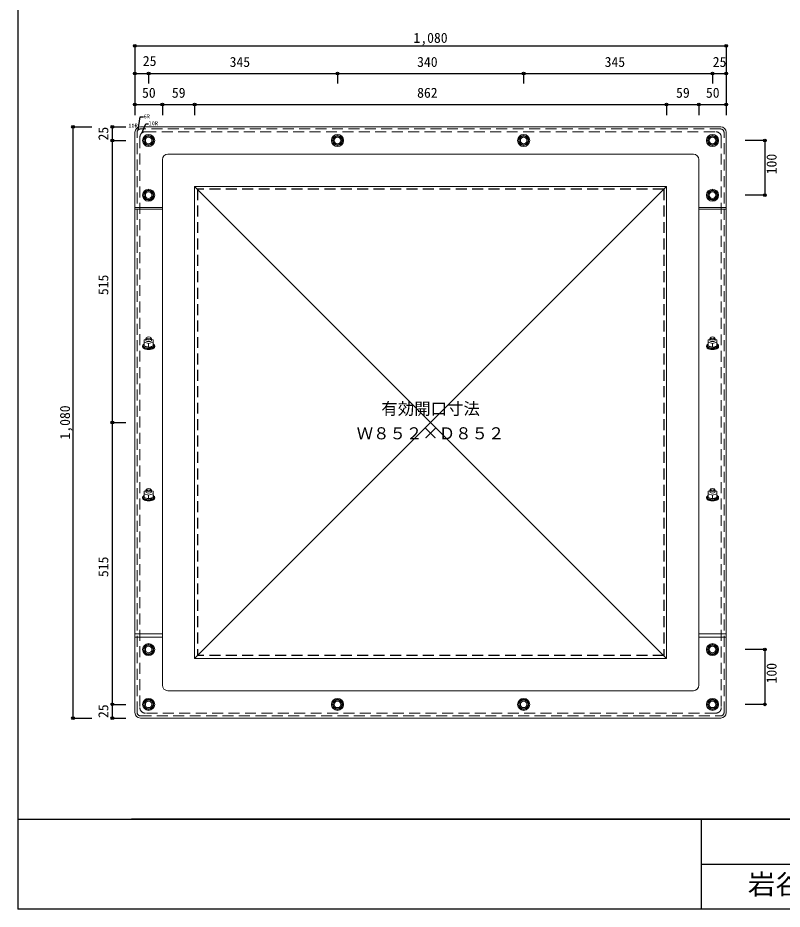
# Model space of a CAD drawing. Units: millimetres at full size, sheet at 1:10. Extents: x -4421 to 4043, y -1481 to 1279.
# Drawn here: x 43 to 1439, y -1481 to 147 of the extents above; entities that cross this region are included whole.
import ezdxf
from ezdxf.enums import TextEntityAlignment as Align

# ---------------------------------------------------------------- set-up
doc = ezdxf.new("R2010")
doc.units = ezdxf.units.MM
doc.header["$LTSCALE"] = 10
doc.header["$PDMODE"] = 32
doc.header["$PDSIZE"] = 5
doc.linetypes.add('DASHED2', pattern=[3, 2, -1])
doc.layers.add('0-0_FRP', color=7, linetype='Continuous', lineweight=18)
for name, color, linetype in [('0-3_開口寸法', 3, 'DASHED2'), ('0-8_FRP寸法', 3, 'Continuous'), ('0-F_図面枠', 7, 'Continuous')]:
    doc.layers.add(name, color=color, linetype=linetype)
doc.styles.add('ＭＳ ゴシック', font='')
doc.styles.get('ＭＳ ゴシック').set_extended_font_data('MS Gothic')

msp = doc.modelspace()

# ---------------------------------------------------------------- linework, layer by layer
at = {"layer": '0-0_FRP', "color": 4}
for p, q in [((256.89, -1121.86), (256.89, -61.86)), ((1326.89, -51.86), (266.89, -51.86)), ((1336.89, -1121.86), (1336.89, -61.86)), ((285.42, -84.06), (285.87, -84.99)), ((286.08, -83.68), (286.53, -84.63)), ((286.26, -83.57), (286.8, -84.46)), ((630.42, -84.06), (630.87, -84.99)), ((631.08, -83.68), (631.53, -84.63)), ((631.26, -83.57), (631.8, -84.46)), ((970.42, -84.06), (970.87, -84.99)), ((971.08, -83.68), (971.53, -84.63)), ((971.26, -83.57), (971.8, -84.46)), ((1315.42, -84.06), (1315.87, -84.99)), ((1316.08, -83.68), (1316.53, -84.63)), ((1316.26, -83.57), (1316.8, -84.46)), ((306.89, -1071.86), (306.89, -111.86)), ((1276.89, -101.86), (316.89, -101.86)), ((1286.89, -1071.86), (1286.89, -111.86)), ((365.89, -1022.86), (365.89, -160.86)), ((365.89, -160.86), (1227.89, -1022.86)), ((1227.89, -160.86), (365.89, -160.86)), ((784.6, -604.15), (1227.89, -160.86)), ((1227.89, -1022.86), (1227.89, -161)), ((285.42, -184.06), (285.87, -184.99)), ((286.08, -183.68), (286.53, -184.63)), ((286.26, -183.57), (286.8, -184.46)), ((1315.42, -184.06), (1315.87, -184.99)), ((1316.08, -183.68), (1316.53, -184.63)), ((1316.26, -183.57), (1316.8, -184.46)), ((306.89, -199.34), (256.89, -199.34)), ((306.89, -202.18), (256.89, -202.18)), ((1336.89, -199.34), (1286.89, -199.34)), ((1336.89, -202.18), (1286.89, -202.18)), ((272.84, -449.92), (272.84, -452.12)), ((285.61, -453.89), (285.31, -453.58)), ((285.61, -453.89), (285.36, -456.15)), ((286.83, -455.77), (285.54, -454.56)), ((287.07, -453.49), (286.68, -453.18)), ((287.07, -453.49), (286.83, -455.77)), ((290.94, -452.12), (290.94, -449.92)), ((1302.84, -449.92), (1302.84, -452.12)), ((1315.61, -453.89), (1315.31, -453.58)), ((1315.61, -453.89), (1315.36, -456.15)), ((1316.83, -455.77), (1315.54, -454.56)), ((1317.07, -453.49), (1316.68, -453.18)), ((1317.07, -453.49), (1316.83, -455.77)), ((1320.94, -452.12), (1320.94, -449.92)), ((365.89, -1022.86), (784.6, -604.15)), ((272.84, -726.58), (272.84, -728.78)), ((285.61, -730.56), (285.31, -730.24)), ((285.61, -730.56), (285.36, -732.81)), ((286.83, -732.44), (285.54, -731.23)), ((287.07, -730.16), (286.68, -729.84)), ((287.07, -730.16), (286.83, -732.44)), ((290.94, -728.78), (290.94, -726.58)), ((1302.84, -726.58), (1302.84, -728.78)), ((1315.61, -730.56), (1315.31, -730.24)), ((1315.61, -730.56), (1315.36, -732.81)), ((1316.83, -732.44), (1315.54, -731.23)), ((1317.07, -730.16), (1316.68, -729.84)), ((1317.07, -730.16), (1316.83, -732.44)), ((1320.94, -728.78), (1320.94, -726.58)), ((256.89, -977.74), (306.89, -977.74)), ((306.89, -984.38), (256.89, -984.38)), ((1336.89, -977.74), (1286.89, -977.74)), ((1336.89, -984.38), (1286.89, -984.38)), ((285.42, -1014.06), (285.87, -1014.99)), ((286.08, -1013.68), (286.53, -1014.63)), ((286.26, -1013.57), (286.8, -1014.46)), ((1227.89, -1022.86), (365.89, -1022.86)), ((1315.42, -1014.06), (1315.87, -1014.99)), ((1316.08, -1013.68), (1316.53, -1014.63)), ((1316.26, -1013.57), (1316.8, -1014.46)), ((1276.89, -1081.86), (316.89, -1081.86)), ((285.42, -1114.06), (285.87, -1114.99)), ((286.08, -1113.68), (286.53, -1114.63)), ((286.26, -1113.57), (286.8, -1114.46)), ((630.42, -1114.06), (630.87, -1114.99)), ((631.08, -1113.68), (631.53, -1114.63)), ((631.26, -1113.57), (631.8, -1114.46)), ((970.42, -1114.06), (970.87, -1114.99)), ((971.08, -1113.68), (971.53, -1114.63)), ((971.26, -1113.57), (971.8, -1114.46)), ((1315.42, -1114.06), (1315.87, -1114.99)), ((1316.08, -1113.68), (1316.53, -1114.63)), ((1316.26, -1113.57), (1316.8, -1114.46)), ((266.89, -1131.86), (1326.89, -1131.86))]:
    msp.add_line(p, q, dxfattribs=at)
at = {"layer": '0-0_FRP', "linetype": 'DASHED2'}
for p, q in [((260.89, -1121.86), (260.89, -61.86)), ((1326.89, -55.86), (266.89, -55.86)), ((275.89, -60.86), (1317.89, -60.86)), ((1332.89, -1121.86), (1332.89, -62)), ((265.89, -70.86), (265.89, -1112.86)), ((1327.89, -71), (1327.89, -1112.86)), ((1317.89, -1122.86), (275.89, -1122.86)), ((266.89, -1127.86), (1326.89, -1127.86))]:
    msp.add_line(p, q, dxfattribs=at)
at = {"layer": '0-0_FRP'}
for p, q in [((276.89, -438.82), (276.89, -441.99)), ((277.68, -437.54), (278.94, -436.6)), ((284.84, -436.6), (286.1, -437.54)), ((286.89, -438.82), (286.89, -441.99)), ((1306.89, -438.82), (1306.89, -441.99)), ((1307.68, -437.54), (1308.94, -436.6)), ((1314.84, -436.6), (1316.1, -437.54)), ((1316.89, -438.82), (1316.89, -441.99)), ((273.89, -440.91), (276.89, -440.04)), ((273.89, -440.91), (273.89, -445.57)), ((273.89, -445.57), (273.89, -447.59)), ((273.89, -447.59), (273.89, -452.24)), ((273.89, -452.24), (281.89, -454.57)), ((281.89, -447.89), (281.89, -454.57)), ((281.89, -454.57), (285.31, -453.58)), ((285.31, -453.58), (289.89, -452.24)), ((286.89, -440.04), (289.89, -440.91)), ((289.89, -440.91), (289.89, -445.57)), ((289.89, -445.57), (289.89, -447.59)), ((289.89, -447.59), (289.89, -452.24)), ((1303.89, -440.91), (1306.89, -440.04)), ((1303.89, -440.91), (1303.89, -445.57)), ((1303.89, -445.57), (1303.89, -447.59)), ((1303.89, -447.59), (1303.89, -452.24)), ((1303.89, -452.24), (1311.89, -454.57)), ((1311.89, -447.89), (1311.89, -454.57)), ((1311.89, -454.57), (1315.31, -453.58)), ((1315.31, -453.58), (1319.89, -452.24)), ((1316.89, -440.04), (1319.89, -440.91)), ((1319.89, -440.91), (1319.89, -445.57)), ((1319.89, -445.57), (1319.89, -447.59)), ((1319.89, -447.59), (1319.89, -452.24)), ((276.89, -715.48), (276.89, -718.66)), ((277.68, -714.21), (278.94, -713.27)), ((284.84, -713.27), (286.1, -714.21)), ((286.89, -715.48), (286.89, -718.66)), ((1306.89, -715.48), (1306.89, -718.66)), ((1307.68, -714.21), (1308.94, -713.27)), ((1314.84, -713.27), (1316.1, -714.21)), ((1316.89, -715.48), (1316.89, -718.66)), ((273.89, -717.58), (276.89, -716.71)), ((273.89, -717.58), (273.89, -722.23)), ((273.89, -722.23), (273.89, -724.26)), ((273.89, -724.26), (273.89, -728.91)), ((273.89, -728.91), (281.89, -731.24)), ((281.89, -724.56), (281.89, -731.24)), ((281.89, -731.24), (285.31, -730.24)), ((285.31, -730.24), (289.89, -728.91)), ((286.89, -716.71), (289.89, -717.58)), ((289.89, -717.58), (289.89, -722.23)), ((289.89, -722.23), (289.89, -724.26)), ((289.89, -724.26), (289.89, -728.91)), ((1303.89, -717.58), (1306.89, -716.71)), ((1303.89, -717.58), (1303.89, -722.23)), ((1303.89, -722.23), (1303.89, -724.26)), ((1303.89, -724.26), (1303.89, -728.91)), ((1303.89, -728.91), (1311.89, -731.24)), ((1311.89, -724.56), (1311.89, -731.24)), ((1311.89, -731.24), (1315.31, -730.24)), ((1315.31, -730.24), (1319.89, -728.91)), ((1316.89, -716.71), (1319.89, -717.58)), ((1319.89, -717.58), (1319.89, -722.23)), ((1319.89, -722.23), (1319.89, -724.26)), ((1319.89, -724.26), (1319.89, -728.91))]:
    msp.add_line(p, q, dxfattribs=at)
at = {"layer": '0-0_FRP', "color": 3}
for p, q in [((270.89, -452.12), (270.89, -453.53)), ((292.89, -452.12), (292.89, -453.53)), ((1300.89, -452.12), (1300.89, -453.53)), ((1322.89, -452.12), (1322.89, -453.53)), ((270.89, -728.78), (270.89, -730.19)), ((292.89, -728.78), (292.89, -730.19)), ((1300.89, -728.78), (1300.89, -730.19)), ((1322.89, -728.78), (1322.89, -730.19))]:
    msp.add_line(p, q, dxfattribs=at)
at = {"layer": '0-0_FRP'}
for points in [[(273.89, -72.24), (273.89, -81.48), (281.89, -86.1), (289.89, -81.48), (289.89, -72.24), (281.89, -67.62)], [(618.89, -72.24), (618.89, -81.48), (626.89, -86.1), (634.89, -81.48), (634.89, -72.24), (626.89, -67.62)], [(958.89, -72.24), (958.89, -81.48), (966.89, -86.1), (974.89, -81.48), (974.89, -72.24), (966.89, -67.62)], [(1303.89, -72.24), (1303.89, -81.48), (1311.89, -86.1), (1319.89, -81.48), (1319.89, -72.24), (1311.89, -67.62)], [(273.89, -172.24), (273.89, -181.48), (281.89, -186.1), (289.89, -181.48), (289.89, -172.24), (281.89, -167.62)], [(1303.89, -172.24), (1303.89, -181.48), (1311.89, -186.1), (1319.89, -181.48), (1319.89, -172.24), (1311.89, -167.62)], [(273.89, -1002.24), (273.89, -1011.48), (281.89, -1016.1), (289.89, -1011.48), (289.89, -1002.24), (281.89, -997.62)], [(1303.89, -1002.24), (1303.89, -1011.48), (1311.89, -1016.1), (1319.89, -1011.48), (1319.89, -1002.24), (1311.89, -997.62)], [(273.89, -1102.24), (273.89, -1111.48), (281.89, -1116.1), (289.89, -1111.48), (289.89, -1102.24), (281.89, -1097.62)], [(618.89, -1102.24), (618.89, -1111.48), (626.89, -1116.1), (634.89, -1111.48), (634.89, -1102.24), (626.89, -1097.62)], [(958.89, -1102.24), (958.89, -1111.48), (966.89, -1116.1), (974.89, -1111.48), (974.89, -1102.24), (966.89, -1097.62)], [(1303.89, -1102.24), (1303.89, -1111.48), (1311.89, -1116.1), (1319.89, -1111.48), (1319.89, -1102.24), (1311.89, -1097.62)]]:
    msp.add_lwpolyline(points, close=True, dxfattribs=at)
for points in [[(273.89, -445.57), (281.89, -447.89), (289.89, -445.57)], [(1303.89, -445.57), (1311.89, -447.89), (1319.89, -445.57)], [(273.89, -722.23), (281.89, -724.56), (289.89, -722.23)], [(1303.89, -722.23), (1311.89, -724.56), (1319.89, -722.23)]]:
    msp.add_lwpolyline(points, dxfattribs=at)
at = {"layer": '0-0_FRP', "color": 3}
for centre in [(281.89, -76.86), (626.89, -76.86), (966.89, -76.86), (1311.89, -76.86), (281.89, -176.86), (1311.89, -176.86), (281.89, -1006.86), (1311.89, -1006.86), (281.89, -1106.86), (626.89, -1106.86), (966.89, -1106.86), (1311.89, -1106.86)]:
    msp.add_circle(centre, 11, dxfattribs=at)
at = {"layer": '0-0_FRP'}
for centre, radius in [((281.89, -76.86), 8), ((281.89, -76.86), 6), ((626.89, -76.86), 8), ((626.89, -76.86), 6), ((966.89, -76.86), 8), ((966.89, -76.86), 6), ((1311.89, -76.86), 8), ((1311.89, -76.86), 6), ((281.89, -176.86), 8), ((281.89, -176.86), 6), ((1311.89, -176.86), 8), ((1311.89, -176.86), 6), ((281.89, -1006.86), 8), ((281.89, -1006.86), 6), ((1311.89, -1006.86), 8), ((1311.89, -1006.86), 6), ((281.89, -1106.86), 8), ((281.89, -1106.86), 6), ((626.89, -1106.86), 8), ((626.89, -1106.86), 6), ((966.89, -1106.86), 8), ((966.89, -1106.86), 6), ((1311.89, -1106.86), 8), ((1311.89, -1106.86), 6)]:
    msp.add_circle(centre, radius, dxfattribs=at)
at = {"layer": '0-0_FRP', "color": 4}
for centre, radius, start, end in [((266.89, -61.86), 10, 90, 180), ((1326.89, -61.86), 10, 0, 90), ((281.89, -76.86), 9.05, 152.126, 207.874), ((281.89, -76.86), 9.05, 92.126, 147.874), ((281.89, -76.86), 9.05, 32.126, 87.874), ((281.89, -76.86), 9.05, 332.126, 27.874), ((626.89, -76.86), 9.05, 152.126, 207.874), ((626.89, -76.86), 9.05, 92.126, 147.874), ((626.89, -76.86), 9.05, 32.126, 87.874), ((626.89, -76.86), 9.05, 332.126, 27.874), ((966.89, -76.86), 9.05, 152.126, 207.874), ((966.89, -76.86), 9.05, 92.126, 147.874), ((966.89, -76.86), 9.05, 32.126, 87.874), ((966.89, -76.86), 9.05, 332.126, 27.874), ((1311.89, -76.86), 9.05, 152.126, 207.874), ((1311.89, -76.86), 9.05, 92.126, 147.874), ((1311.89, -76.86), 9.05, 32.126, 87.874), ((1311.89, -76.86), 9.05, 332.126, 27.874), ((281.89, -76.86), 9.05, 212.126, 267.874), ((281.89, -76.86), 9.05, 272.126, 296.08378), ((281.89, -76.86), 9.05, 300.86525, 327.874), ((626.89, -76.86), 9.05, 212.126, 267.874), ((626.89, -76.86), 9.05, 272.126, 296.08378), ((626.89, -76.86), 9.05, 300.86525, 327.874), ((966.89, -76.86), 9.05, 212.126, 267.874), ((966.89, -76.86), 9.05, 272.126, 296.08378), ((966.89, -76.86), 9.05, 300.86525, 327.874), ((1311.89, -76.86), 9.05, 212.126, 267.874), ((1311.89, -76.86), 9.05, 272.126, 296.08378), ((1311.89, -76.86), 9.05, 300.86525, 327.874), ((316.89, -111.86), 10, 90, 180), ((1276.89, -111.86), 10, 0, 90), ((281.89, -176.86), 9.05, 152.126, 207.874), ((281.89, -176.86), 9.05, 92.126, 147.874), ((281.89, -176.86), 9.05, 32.126, 87.874), ((281.89, -176.86), 9.05, 332.126, 27.874), ((1311.89, -176.86), 9.05, 152.126, 207.874), ((1311.89, -176.86), 9.05, 92.126, 147.874), ((1311.89, -176.86), 9.05, 32.126, 87.874), ((1311.89, -176.86), 9.05, 332.126, 27.874), ((281.89, -176.86), 9.05, 212.126, 267.874), ((281.89, -176.86), 9.05, 272.126, 296.08378), ((281.89, -176.86), 9.05, 300.86525, 327.874), ((1311.89, -176.86), 9.05, 212.126, 267.874), ((1311.89, -176.86), 9.05, 272.126, 296.08378), ((1311.89, -176.86), 9.05, 300.86525, 327.874), ((281.89, -1006.86), 9.05, 152.126, 207.874), ((281.89, -1006.86), 9.05, 92.126, 147.874), ((281.89, -1006.86), 9.05, 32.126, 87.874), ((281.89, -1006.86), 9.05, 332.126, 27.874), ((1311.89, -1006.86), 9.05, 152.126, 207.874), ((1311.89, -1006.86), 9.05, 92.126, 147.874), ((1311.89, -1006.86), 9.05, 32.126, 87.874), ((1311.89, -1006.86), 9.05, 332.126, 27.874), ((281.89, -1006.86), 9.05, 212.126, 267.874), ((281.89, -1006.86), 9.05, 272.126, 296.08378), ((281.89, -1006.86), 9.05, 300.86525, 327.874), ((1311.89, -1006.86), 9.05, 212.126, 267.874), ((1311.89, -1006.86), 9.05, 272.126, 296.08378), ((1311.89, -1006.86), 9.05, 300.86525, 327.874), ((316.89, -1071.86), 10, 180, 270), ((1276.89, -1071.86), 10, 270, 0), ((281.89, -1106.86), 9.05, 152.126, 207.874), ((281.89, -1106.86), 9.05, 92.126, 147.874), ((281.89, -1106.86), 9.05, 32.126, 87.874), ((281.89, -1106.86), 9.05, 332.126, 27.874), ((626.89, -1106.86), 9.05, 152.126, 207.874), ((626.89, -1106.86), 9.05, 92.126, 147.874), ((626.89, -1106.86), 9.05, 32.126, 87.874), ((626.89, -1106.86), 9.05, 332.126, 27.874), ((966.89, -1106.86), 9.05, 152.126, 207.874), ((966.89, -1106.86), 9.05, 92.126, 147.874), ((966.89, -1106.86), 9.05, 32.126, 87.874), ((966.89, -1106.86), 9.05, 332.126, 27.874), ((1311.89, -1106.86), 9.05, 152.126, 207.874), ((1311.89, -1106.86), 9.05, 92.126, 147.874), ((1311.89, -1106.86), 9.05, 32.126, 87.874), ((1311.89, -1106.86), 9.05, 332.126, 27.874), ((266.89, -1121.86), 10, 180, 270), ((281.89, -1106.86), 9.05, 212.126, 267.874), ((281.89, -1106.86), 9.05, 272.126, 296.08378), ((281.89, -1106.86), 9.05, 300.86525, 327.874), ((626.89, -1106.86), 9.05, 212.126, 267.874), ((626.89, -1106.86), 9.05, 272.126, 296.08378), ((626.89, -1106.86), 9.05, 300.86525, 327.874), ((966.89, -1106.86), 9.05, 212.126, 267.874), ((966.89, -1106.86), 9.05, 272.126, 296.08378), ((966.89, -1106.86), 9.05, 300.86525, 327.874), ((1311.89, -1106.86), 9.05, 212.126, 267.874), ((1311.89, -1106.86), 9.05, 272.126, 296.08378), ((1311.89, -1106.86), 9.05, 300.86525, 327.874), ((1326.89, -1121.86), 10, 270, 0)]:
    msp.add_arc(centre, radius, start, end, dxfattribs=at)
at = {"layer": '0-0_FRP', "linetype": 'DASHED2'}
for centre, radius, start, end in [((266.89, -61.86), 6, 90, 180), ((275.89, -70.86), 10, 90, 180), ((1317.89, -71), 10, 0, 90), ((1326.89, -62), 6, 0, 90), ((266.89, -1121.86), 6, 180, 270), ((275.89, -1112.86), 10, 180, 270), ((1317.89, -1112.86), 10, 270, 0), ((1326.89, -1121.86), 6, 270, 0)]:
    msp.add_arc(centre, radius, start, end, dxfattribs=at)
at = {"layer": '0-0_FRP'}
for centre, major_axis, start_param, end_param in [((281.89, -438.82), (5, 0), 2.5729824, 6.8517955), ((1311.89, -438.82), (5, 0), 2.5729824, 6.8517955), ((281.89, -441.99), (-5, 0), 0, 3.1415927), ((1311.89, -441.99), (-5, 0), 0, 3.1415927), ((281.89, -715.48), (5, 0), 2.5729824, 6.8517955), ((1311.89, -715.48), (5, 0), 2.5729824, 6.8517955), ((281.89, -718.66), (-5, 0), 0, 3.1415927), ((1311.89, -718.66), (-5, 0), 0, 3.1415927)]:
    msp.add_ellipse(centre, major_axis=major_axis, ratio=0.4741, start_param=start_param, end_param=end_param, dxfattribs=at)
for centre in [(281.89, -437.5), (1311.89, -437.5), (281.89, -714.16), (1311.89, -714.16)]:
    msp.add_ellipse(centre, major_axis=(-3.5, 0), ratio=0.4741, dxfattribs=at)
at = {"layer": '0-0_FRP', "color": 3}
for centre, start_param, end_param in [((281.89, -452.12), 5.6487828, 10.0591804), ((281.89, -453.53), 0, 3.1415927), ((1311.89, -452.12), 5.6487828, 10.0591804), ((1311.89, -453.53), 0, 3.1415927), ((281.89, -728.78), 5.6487828, 10.0591804), ((281.89, -730.19), 0, 3.1415927), ((1311.89, -728.78), 5.6487828, 10.0591804), ((1311.89, -730.19), 0, 3.1415927)]:
    msp.add_ellipse(centre, major_axis=(-11, 0), ratio=0.4741, start_param=start_param, end_param=end_param, dxfattribs=at)
at = {"layer": '0-0_FRP', "color": 4}
for centre, start_param, end_param in [((281.89, -449.92), 5.7966923, 6.7696783), ((281.89, -452.12), 0, 1.9644044), ((281.89, -449.92), 0.6086861, 1.447031), ((281.89, -449.92), 1.6945616, 1.9941538), ((281.89, -452.12), 2.1483083, 3.1415927), ((281.89, -449.92), 2.1802883, 2.5329065), ((281.89, -449.92), 2.6550996, 3.6280857), ((1311.89, -449.92), 5.7966923, 6.7696783), ((1311.89, -452.12), 0, 1.9644044), ((1311.89, -449.92), 0.6086861, 1.447031), ((1311.89, -449.92), 1.6945616, 1.9941538), ((1311.89, -452.12), 2.1483083, 3.1415927), ((1311.89, -449.92), 2.1802883, 2.5329065), ((1311.89, -449.92), 2.6550996, 3.6280857), ((281.89, -726.58), 5.7966923, 6.7696783), ((281.89, -728.78), 0, 1.9644044), ((281.89, -726.58), 0.6086861, 1.447031), ((281.89, -726.58), 1.6945616, 1.9941538), ((281.89, -728.78), 2.1483083, 3.1415927), ((281.89, -726.58), 2.1802883, 2.5329065), ((281.89, -726.58), 2.6550996, 3.6280857), ((1311.89, -726.58), 5.7966923, 6.7696783), ((1311.89, -728.78), 0, 1.9644044), ((1311.89, -726.58), 0.6086861, 1.447031), ((1311.89, -726.58), 1.6945616, 1.9941538), ((1311.89, -728.78), 2.1483083, 3.1415927), ((1311.89, -726.58), 2.1802883, 2.5329065), ((1311.89, -726.58), 2.6550996, 3.6280857)]:
    msp.add_ellipse(centre, major_axis=(-9.05, 0), ratio=0.481958, start_param=start_param, end_param=end_param, dxfattribs=at)
at = {"layer": '0-3_開口寸法', "color": 4, "linetype": 'Continuous'}
msp.add_line((1227.89, -161), (1227.89, -160.86), dxfattribs=at)
at = {"layer": '0-3_開口寸法'}
for p, q in [((370.89, -165.86), (370.89, -1017.86)), ((1222.89, -165.86), (370.89, -165.86)), ((1222.89, -165.86), (1222.89, -1017.86)), ((1222.89, -1017.86), (370.89, -1017.86))]:
    msp.add_line(p, q, dxfattribs=at)
at = {"layer": '0-8_FRP寸法', "color": 4}
for p, q in [((256.89, 95.96), (1336.89, 95.96)), ((256.89, 45.29), (281.89, 45.29)), ((281.89, 45.29), (626.89, 45.29)), ((626.89, 45.29), (966.89, 45.29)), ((966.89, 45.29), (1311.89, 45.29)), ((1311.89, 45.29), (1336.89, 45.29)), ((256.89, -11.04), (306.89, -11.04)), ((306.89, -11.04), (365.89, -11.04)), ((365.89, -11.04), (1227.89, -11.04)), ((1227.89, -11.04), (1286.89, -11.04)), ((1286.89, -11.04), (1336.89, -11.04)), ((262.65, -57.4), (266.63, -33.86)), ((266.63, -33.86), (272.68, -33.86)), ((269.29, -63.23), (276.52, -46.26)), ((276.52, -46.26), (281.68, -46.26)), ((143.66, -51.86), (143.66, -1131.86)), ((215.54, -51.86), (215.54, -76.86)), ((215.54, -76.86), (215.54, -591.86)), ((1407.37, -76.86), (1407.37, -176.86)), ((215.54, -591.86), (215.54, -1106.86)), ((1407.37, -1006.86), (1407.37, -1106.86)), ((215.54, -1106.86), (215.54, -1131.86))]:
    msp.add_line(p, q, dxfattribs=at)
at = {"layer": '0-8_FRP寸法'}
for p, q in [((256.89, 95.96), (256.89, 27.31)), ((1336.89, 95.96), (1336.89, 27.31)), ((256.89, 33.16), (256.89, -17.46)), ((281.89, 45.29), (281.89, 27.31)), ((626.89, 45.29), (626.89, 27.31)), ((966.89, 45.29), (966.89, 27.31)), ((1311.89, 45.29), (1311.89, 27.31)), ((1336.89, 33.16), (1336.89, -17.46)), ((256.89, -11.04), (256.89, -30.36)), ((306.89, -11.04), (306.89, -30.36)), ((365.89, -11.04), (365.89, -30.36)), ((1227.89, -11.04), (1227.89, -30.36)), ((1286.89, -11.04), (1286.89, -30.36)), ((1336.89, -11.04), (1336.89, -30.36)), ((143.66, -51.86), (177.82, -51.86)), ((215.54, -51.86), (240.5, -51.86)), ((215.54, -76.86), (240.5, -76.86)), ((1407.37, -76.86), (1371.2, -76.86)), ((1407.37, -176.86), (1371.2, -176.86)), ((215.54, -591.86), (240.5, -591.86)), ((1407.37, -1006.86), (1371.2, -1006.86)), ((215.54, -1106.86), (240.5, -1106.86)), ((1407.37, -1106.86), (1371.2, -1106.86)), ((143.66, -1131.86), (177.82, -1131.86)), ((215.54, -1131.86), (240.5, -1131.86))]:
    msp.add_line(p, q, dxfattribs=at)
at = {"layer": '0-8_FRP寸法', "color": 6}
for p in [(256.89, 95.96), (1336.89, 95.96), (256.89, 45.29), (281.89, 45.29), (626.89, 45.29), (966.89, 45.29), (1311.89, 45.29), (1336.89, 45.29), (256.89, -11.04), (306.89, -11.04), (365.89, -11.04), (1227.89, -11.04), (1286.89, -11.04), (1336.89, -11.04), (143.66, -51.86), (215.54, -51.86), (215.54, -76.86), (1407.37, -76.86), (1407.37, -176.86), (215.54, -591.86), (1407.37, -1006.86), (215.54, -1106.86), (1407.37, -1106.86), (143.66, -1131.86), (215.54, -1131.86)]:
    msp.add_point(p, dxfattribs=at)
at = {"layer": '0-F_図面枠'}
for p, q in [((42.93, 1279.02), (42.93, -1480.98)), ((42.93, -1316.65), (4042.93, -1316.65)), ((4042.93, -1316.65), (250.51, -1316.65)), ((1291.16, -1316.65), (1291.16, -1480.98)), ((1291.16, -1398.82), (1910.65, -1398.82)), ((4042.93, -1480.98), (42.93, -1480.98))]:
    msp.add_line(p, q, dxfattribs=at)

# ---------------------------------------------------------------- texts
at = {"layer": '0-3_開口寸法', "style": 'ＭＳ ゴシック'}
for s, p in [('有効開口寸法', (706.89, -584.36)), ('Ｗ８５２×Ｄ８５２', (661.89, -629.36))]:
    msp.add_text(s, height=21.99, dxfattribs=at).set_placement(p, align=Align.BOTTOM_LEFT)
at = {"layer": '0-8_FRP寸法', "style": 'ＭＳ ゴシック'}
for s, p in [('1,080', (765.64, 95.96)), ('25', (271.25, 53.72)), ('345', (429.81, 51.99)), ('340', (772.31, 51.99)), ('345', (1114.81, 51.99)), ('25', (1312.31, 51.99)), ('50', (269.81, -4.34)), ('59', (324.31, -4.34)), ('862', (772.31, -4.34)), ('59', (1245.31, -4.34)), ('50', (1299.81, -4.34))]:
    msp.add_text(s, height=18.33, dxfattribs=at).set_placement(p, align=Align.BOTTOM_LEFT)
at = {"layer": '0-8_FRP寸法', "color": 6, "style": 'ＭＳ ゴシック'}
for s, p in [('6R', (272.68, -38.86)), ('10R', (244.83, -55.55)), ('10R', (281.68, -51.26))]:
    msp.add_text(s, height=7.331, dxfattribs=at).set_placement(p, align=Align.BOTTOM_LEFT)
at = {"layer": '0-8_FRP寸法', "style": 'ＭＳ ゴシック'}
for s, p in [('25', (213.73, -76.86)), ('100', (1434.3, -138.6)), ('515', (213.73, -359.36)), ('1,080', (143.66, -623.11)), ('515', (213.73, -874.36)), ('100', (1434.3, -1068.6)), ('25', (213.73, -1131.86))]:
    msp.add_text(s, height=18.33, rotation=90, dxfattribs=at).set_placement(p, align=Align.BOTTOM_LEFT)
at = {"layer": '0-F_図面枠', "color": 6, "style": 'ＭＳ ゴシック'}
msp.add_text('岩谷テクノ株式会社', height=36.66, dxfattribs=at).set_placement((1376.45, -1464.75), align=Align.BOTTOM_LEFT)

doc.saveas('drawing.dxf')
